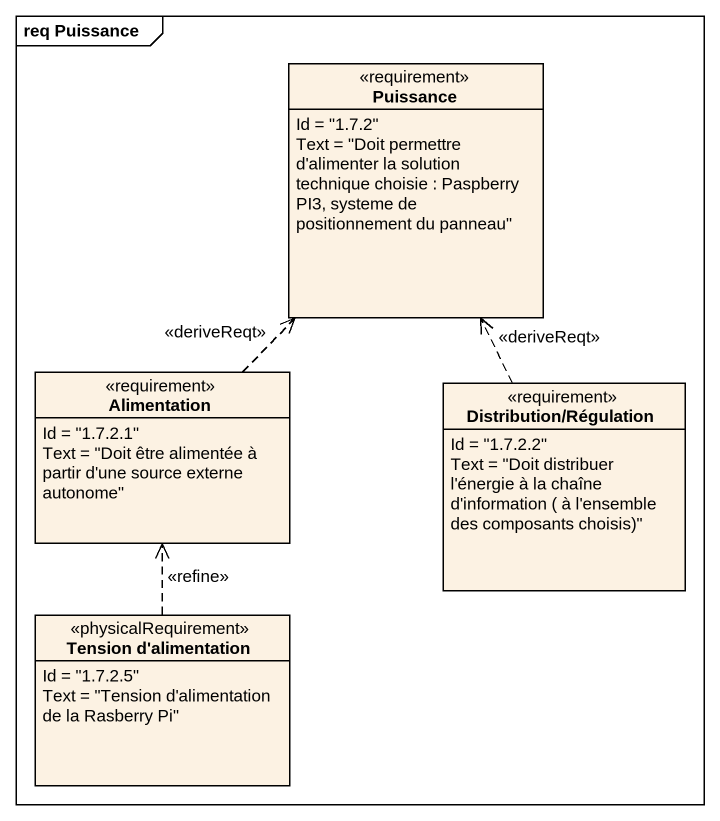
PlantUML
@startuml
mainframe req Puissance
hide circle
hide empty members
class Puissance <<requirement>> {
  Id = "1.7.2"
  Text = "Doit permettre d'alimenter la solution technique choisie : Paspberry PI3, systeme de positionnement du panneau"
}
class Alimentation <<requirement>> {
  Id = "1.7.2.1"
  Text = "Doit être alimentée à partir d'une source externe autonome"
}
class "Distribution/Régulation" as Distribution_Régulation <<requirement>> {
  Id = "1.7.2.2"
  {field} Text = "Doit distribuer l'énergie à la chaîne d'information ( à l'ensemble des composants choisis)"
}
class "Tension d'alimentation" as Tension_d_alimentation <<physicalRequirement>> {
  Id = "1.7.2.5"
  Text = "Tension d'alimentation de la Rasberry Pi"
}
Alimentation .up.> Puissance : <<deriveReqt>>
Distribution_Régulation .up.> Puissance : <<deriveReqt>>
Tension_d_alimentation .up.> Alimentation : <<refine>>
@enduml
